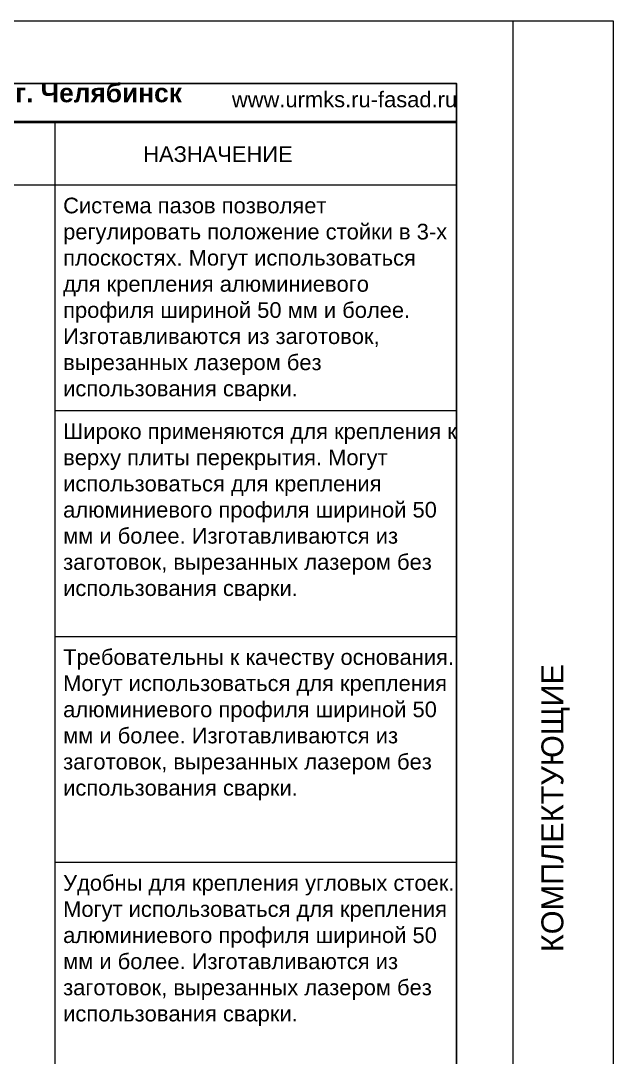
# Model space of a CAD drawing. Extents: x -37 to 4620, y -49 to 348.
# Drawn here: x 2635.6 to 2730, y 131.7 to 297 of the extents above; entities that cross this region are included whole.
import ezdxf

# ---------------------------------------------------------------- set-up
doc = ezdxf.new("R2010")
doc.units = 0
doc.header["$LTSCALE"] = 5
doc.layers.get('0').update_dxf_attribs({"linetype": 'CONTINUOUS', "lineweight": 30})
for name, color, linetype, lineweight in [('3', 1, 'CONTINUOUS', 20), ('4', 160, 'CONTINUOUS', 18), ('Рамки', 1, 'CONTINUOUS', 15), ('Текстовый', 7, 'CONTINUOUS', 9)]:
    doc.layers.add(name, color=color, linetype=linetype, lineweight=lineweight)
doc.layers.add('Скрытые', color=14, linetype='CONTINUOUS', plot=False)
doc.styles.add('Каталожный', font='arial.ttf', dxfattribs={"height": 2.5})
doc.styles.add('Фирм', font='arial.ttf', dxfattribs={"height": 3.5})

msp = doc.modelspace()

# ---------------------------------------------------------------- linework, layer by layer
at = {"linetype": 'Continuous', "lineweight": 50}
msp.add_line((2540, 280.851), (2705, 280.857, 0.033), dxfattribs=at)
at = {"layer": '3', "color": 0, "linetype": 'Continuous'}
msp.add_line((2540, 270.851, -764.744), (2705, 270.851), dxfattribs=at)
at = {"layer": '4', "linetype": 'Continuous'}
msp.add_line((2714, 297), (2714, 0), dxfattribs=at)
at = {"layer": 'Рамки', "linetype": 'Continuous'}
for p, q in [((2640.972, 280.852), (2640.972, 23.788)), ((2705, 280.858), (2705, 23.788)), ((2640.972, 234.851), (2705, 234.851)), ((2640.972, 198.851), (2705, 198.851)), ((2640.972, 162.851), (2705, 162.851))]:
    msp.add_line(p, q, dxfattribs=at)
msp.add_lwpolyline([(2520, 297), (2730, 297), (2730, 0), (2520, 0)], close=True, dxfattribs=at)
at = {"layer": 'Скрытые', "linetype": 'Continuous'}
msp.add_lwpolyline([(2540, 10), (2540, 287), (2705, 287), (2705, 10)], close=True, dxfattribs=at)

# ---------------------------------------------------------------- texts
at = {"layer": 'Текстовый', "style": 'Фирм'}
msp.add_text('КОМПЛЕКТУЮЩИЕ', height=3.5, rotation=90, dxfattribs=at).set_placement((2722.043, 148.5))
at = {"layer": 'Текстовый', "color": 1, "linetype": 'Continuous', "style": 'Каталожный'}
for s, insert, char_height, width, attachment_point in [('\\pxqc;{\\fArial|b1|i0|c204|p34;\\C256;Стальные кронштейны, г. Челябинск}', (2540, 287), 3, 165, 1), ('\\pxql;www.urmks.ru-fasad.ru', (2669.213, 285.706), 2.5, 32.39561, 1), ('\\pxqc;НАЗНАЧЕНИЕ', (2666.986, 275.712), 2.5, 52.02782, 5), ('\\pxql;Система пазов позволяет регулировать положение стойки в 3-х плоскостях. Могут использоваться для крепления алюминиевого профиля шириной 50 мм и более. Изготавливаются из заготовок, вырезанных лазером без использования сварки.', (2642.311, 268.794), 2.5, 62.68897, 1), ('\\pxql;Широко применяются для крепления к верху плиты перекрытия. Могут использоваться для крепления алюминиевого профиля шириной 50 мм и более. Изготавливаются из заготовок, вырезанных лазером без использования сварки.', (2642.311, 232.794, 0), 2.5, 62.68897, 1), ('\\pxql;Требовательны к качеству основания. Могут использоваться для крепления алюминиевого профиля шириной 50 мм и более. Изготавливаются из заготовок, вырезанных лазером без использования сварки.', (2642.311, 196.794, 0), 2.5, 62.68897, 1), ('\\pxql;Удобны для крепления угловых стоек. Могут использоваться для крепления алюминиевого профиля шириной 50 мм и более. Изготавливаются из заготовок, вырезанных лазером без использования сварки.', (2642.311, 160.794, 0), 2.5, 62.68897, 1)]:
    msp.add_mtext(s, dxfattribs=dict(at, insert=insert, char_height=char_height, width=width, attachment_point=attachment_point))

doc.saveas('drawing.dxf')
